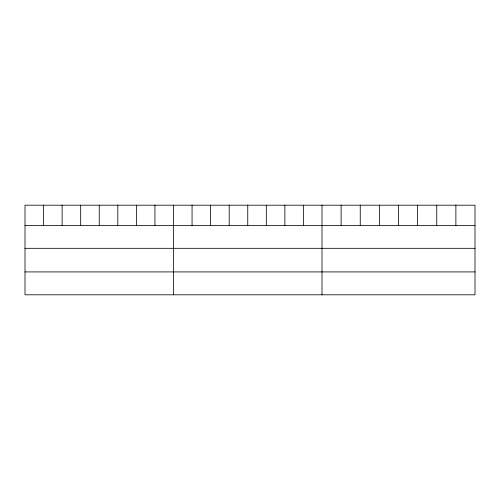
<?xml version="1.0" encoding="UTF-8"?>
<svg xmlns="http://www.w3.org/2000/svg" width="500" height="500" viewBox="0 0 500 500"><rect width="100%" height="100%" fill="white"/><g stroke="black" fill="none" stroke-linecap="round" stroke-linejoin="round"><path stroke-width="0.75" d="M475 225.425L475 294.806L25 294.806L25 205.194L475 205.194L475 225.425L25 225.425M25 248.319L475 248.319M25 271.913L475 271.913M455.875 205.194L455.875 225.425M436.75 205.194L436.75 225.425M417.625 205.194L417.625 225.425M398.5 205.194L398.5 225.425M379.375 205.194L379.375 225.425M360.25 205.194L360.25 225.425M341.125 205.194L341.125 225.425M322 205.194L322 294.806M303.438 205.194L303.438 225.425M284.875 205.194L284.875 225.425M266.312 205.194L266.312 225.425M247.75 205.194L247.75 225.425M229.188 205.194L229.188 225.425M210.625 205.194L210.625 225.425M192.062 205.194L192.062 225.425M173.5 205.194L173.5 294.806M154.938 205.194L154.938 225.425M136.375 205.194L136.375 225.425M117.812 205.194L117.812 225.425M99.25 205.194L99.25 225.425M80.688 205.194L80.688 225.425M62.125 205.194L62.125 225.425M43.562 205.194L43.562 225.425"/></g></svg>
